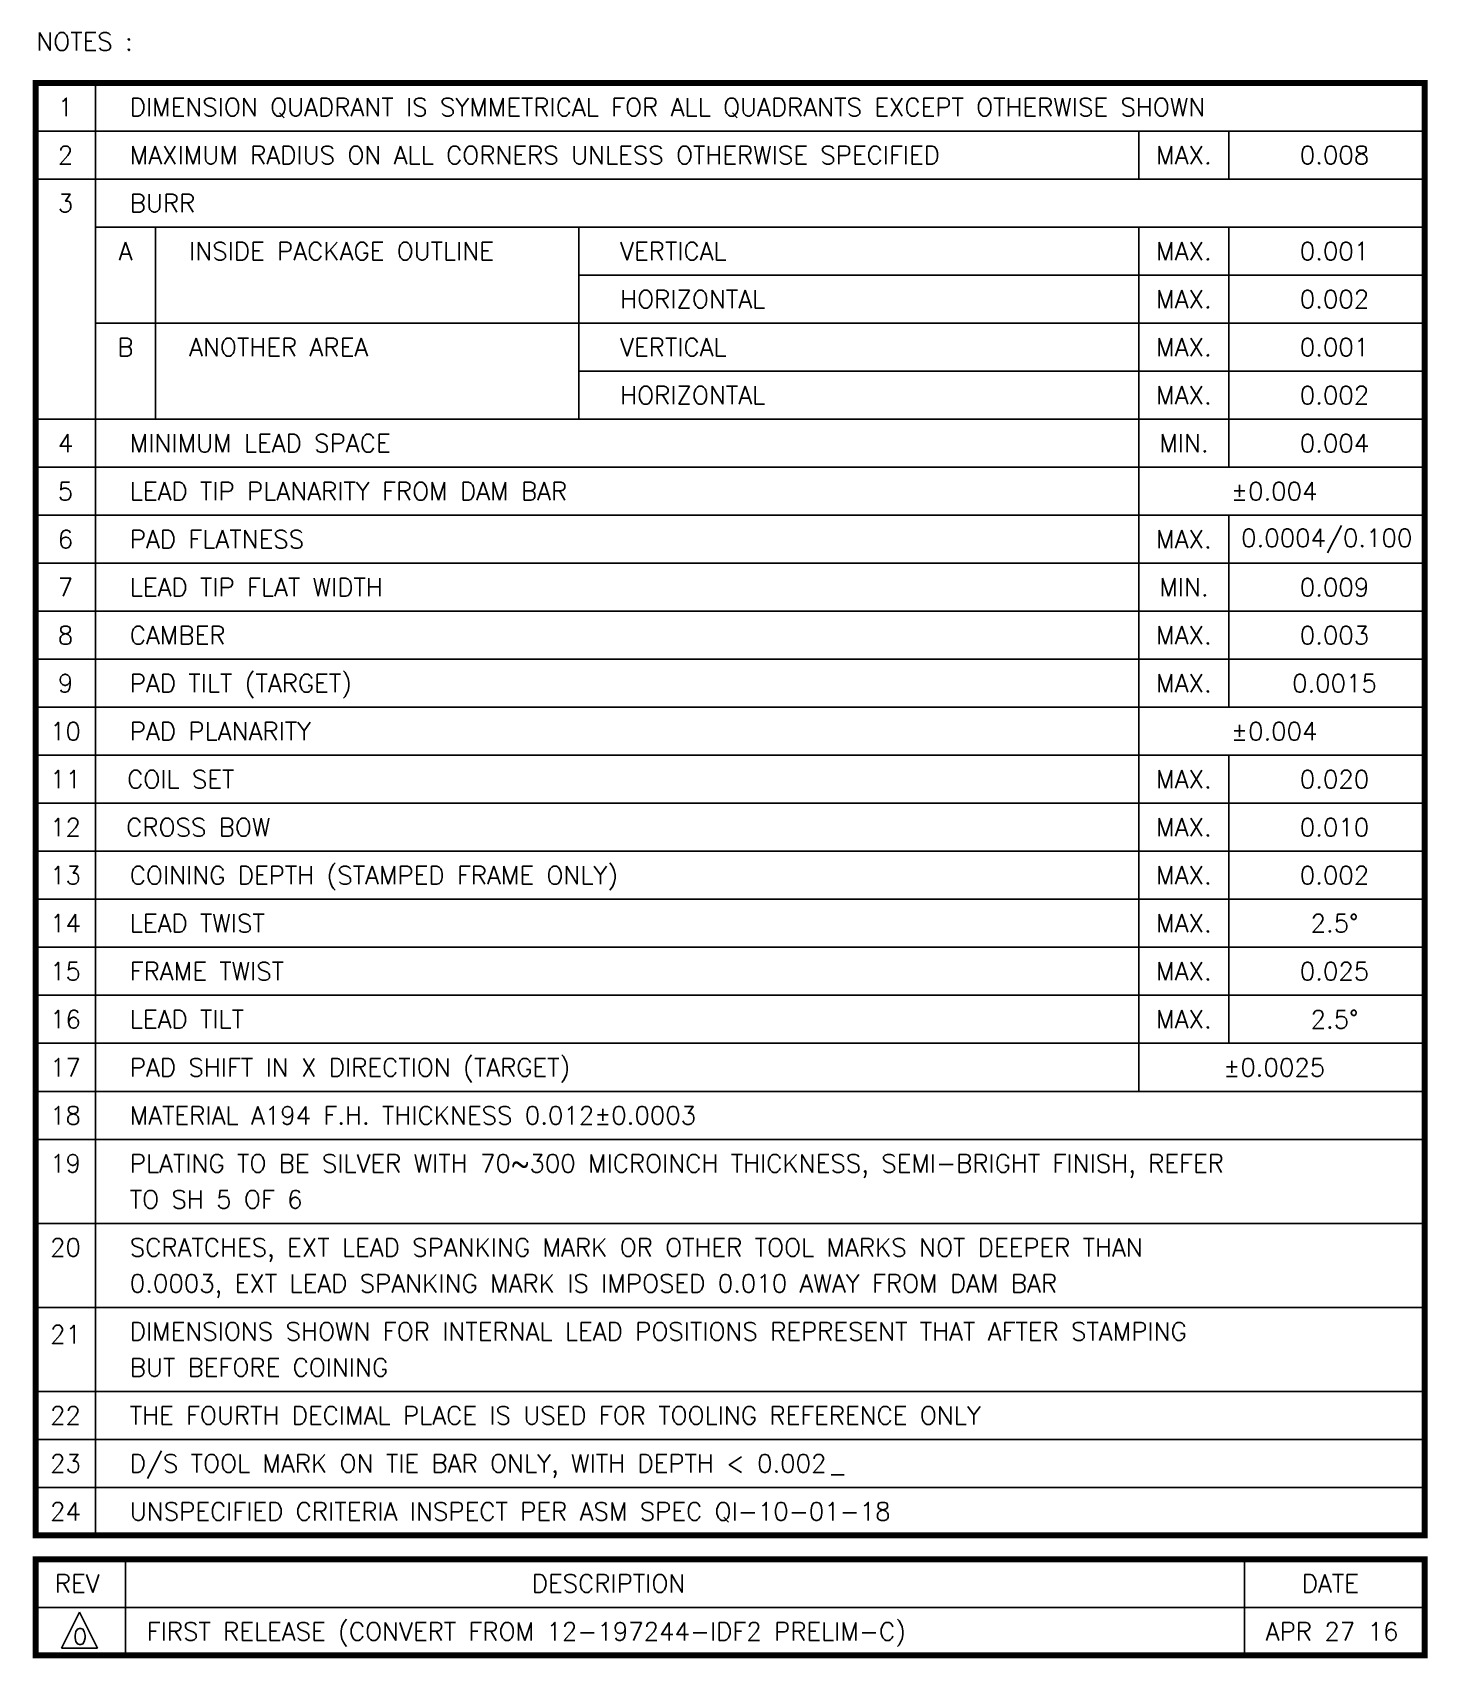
# Model space of a CAD drawing. Extents: x 1386 to 1619, y 82 to 353.
import ezdxf
from ezdxf.enums import TextEntityAlignment as Align

# ---------------------------------------------------------------- set-up
doc = ezdxf.new("R2010")
doc.units = 0
doc.header["$LTSCALE"] = 8
doc.header["$MEASUREMENT"] = 0
doc.layers.add('COIN-LINE', color=4, linetype='Continuous')
doc.layers.add('LF-LINE', color=1, linetype='Continuous')
doc.styles.add('SIMPLEX', font='SIMPLEX.shx', dxfattribs={"height": 3})

msp = doc.modelspace()

# ---------------------------------------------------------------- linework, layer by layer
msp.add_line((1519.5, 112.51), (1521.69, 112.51))
at = {"layer": 'COIN-LINE'}
for p, q in [((1394.24, 89.62), (1391.24, 83.62)), ((1394.24, 89.62), (1397.24, 83.62)), ((1391.24, 83.62), (1397.24, 83.62))]:
    msp.add_line(p, q, dxfattribs=at)
at = {"layer": 'LF-LINE'}
for p, q in [((1386.92, 344.42), (1618.38, 344.42)), ((1386.92, 124.42), (1386.92, 344.42)), ((1396.92, 344.42), (1396.92, 102.42)), ((1618.38, 124.42), (1618.38, 344.42)), ((1386.92, 336.42), (1618.38, 336.42)), ((1570.8, 336.42), (1570.8, 328.42)), ((1585.8, 336.42), (1585.8, 328.42)), ((1386.92, 328.42), (1618.38, 328.42)), ((1396.92, 320.42), (1618.38, 320.42)), ((1406.92, 320.42), (1406.92, 288.42)), ((1477.44, 320.42), (1477.44, 288.42)), ((1570.8, 320.42), (1570.8, 176.42)), ((1585.8, 320.42), (1585.8, 280.42)), ((1477.44, 312.42), (1618.38, 312.42)), ((1396.92, 304.42), (1618.38, 304.42)), ((1477.44, 296.42), (1618.38, 296.42)), ((1386.92, 288.42), (1618.38, 288.42)), ((1386.92, 280.42), (1618.38, 280.42)), ((1386.92, 272.42), (1618.38, 272.42)), ((1585.8, 272.42), (1585.8, 240.42)), ((1386.92, 264.42), (1618.38, 264.42)), ((1386.92, 256.42), (1618.38, 256.42)), ((1386.92, 248.42), (1618.38, 248.42)), ((1386.92, 240.42), (1618.38, 240.42)), ((1386.92, 232.42), (1618.38, 232.42)), ((1585.8, 232.42), (1585.8, 184.42)), ((1386.92, 224.42), (1618.38, 224.42)), ((1386.92, 216.42), (1618.38, 216.42)), ((1386.92, 208.42), (1618.38, 208.42)), ((1386.92, 200.42), (1618.38, 200.42)), ((1386.92, 192.42), (1618.38, 192.42)), ((1386.92, 184.42), (1618.38, 184.42)), ((1386.92, 176.42), (1618.38, 176.42)), ((1386.92, 168.42), (1618.38, 168.42)), ((1386.92, 154.42), (1618.38, 154.42)), ((1386.92, 140.42), (1618.38, 140.42)), ((1386.92, 126.42), (1618.38, 126.42)), ((1386.92, 118.42), (1618.38, 118.42)), ((1386.92, 110.42), (1618.38, 110.42)), ((1386.92, 102.42), (1618.38, 102.42)), ((1401.92, 98.42), (1401.92, 82.42)), ((1588.38, 98.42), (1588.38, 82.42)), ((1618.38, 90.42), (1386.92, 90.42))]:
    msp.add_line(p, q, dxfattribs=at)
at = {"layer": 'LF-LINE', "const_width": 1}
for points in [[(1618.38, 102.42), (1618.38, 344.42), (1386.92, 344.42), (1386.92, 102.42)], [(1386.92, 98.42), (1618.38, 98.42), (1618.38, 82.42), (1386.92, 82.42)]]:
    msp.add_lwpolyline(points, close=True, dxfattribs=at)

# ---------------------------------------------------------------- texts
at = {"style": 'SIMPLEX'}
for s, p in [('NOTES :', (1387.06, 349.85)), ('DIMENSION QUADRANT IS SYMMETRICAL FOR ALL QUADRANTS EXCEPT OTHERWISE SHOWN', (1402.63, 338.92)), ('MAXIMUM RADIUS ON ALL CORNERS UNLESS OTHERWISE SPECIFIED', (1402.63, 330.92)), ('BURR', (1402.63, 322.92)), ('INSIDE PACKAGE OUTLINE', (1412.52, 314.92)), ('VERTICAL', (1484.35, 314.92)), ('HORIZONTAL', (1484.35, 306.92)), ('ANOTHER AREA', (1412.52, 298.92)), ('VERTICAL', (1484.35, 298.92)), ('HORIZONTAL', (1484.35, 290.92)), ('MINIMUM LEAD SPACE ', (1402.63, 282.92)), ('LEAD TIP PLANARITY FROM DAM BAR', (1402.63, 274.92)), ('PAD FLATNESS', (1402.63, 266.92)), ('LEAD TIP FLAT WIDTH', (1402.63, 258.92)), ('CAMBER', (1402.63, 250.92)), ('PAD TILT (TARGET)', (1402.63, 242.92)), ('PAD PLANARITY', (1402.63, 234.92)), ('COIL SET', (1402.19, 226.92)), ('CROSS BOW', (1402.03, 218.92)), ('COINING DEPTH (STAMPED FRAME ONLY)', (1402.63, 210.92)), ('LEAD TWIST', (1402.63, 202.92)), ('FRAME TWIST', (1402.63, 194.92)), ('LEAD TILT', (1402.63, 186.92)), ('PAD SHIFT IN X DIRECTION (TARGET)', (1402.63, 178.92)), ('MATERIAL A194 F.H. THICKNESS 0.012%%P0.0003', (1402.63, 170.92)), ('PLATING TO BE SILVER WITH 70~300 MICROINCH THICKNESS, SEMI-BRIGHT FINISH, REFER', (1402.63, 162.92)), ('TO SH 5 OF 6', (1402.63, 156.92)), ('SCRATCHES, EXT LEAD SPANKING MARK OR OTHER TOOL MARKS NOT DEEPER THAN', (1402.63, 148.92)), ('0.0003, EXT LEAD SPANKING MARK IS IMPOSED 0.010 AWAY FROM DAM BAR', (1402.63, 142.92)), ('DIMENSIONS SHOWN FOR INTERNAL LEAD POSITIONS REPRESENT THAT AFTER STAMPING', (1402.63, 134.92)), ('BUT BEFORE COINING', (1402.63, 128.92)), ('THE FOURTH DECIMAL PLACE IS USED FOR TOOLING REFERENCE ONLY', (1402.63, 120.92)), ('D/S TOOL MARK ON TIE BAR ONLY, WITH DEPTH < 0.002', (1402.63, 112.92)), ('UNSPECIFIED CRITERIA INSPECT PER ASM SPEC QI-10-01-18', (1402.63, 104.92)), ('REV', (1390.15, 92.92)), ('DESCRIPTION', (1469.62, 92.92)), ('DATE', (1597.93, 92.92)), ('FIRST RELEASE (CONVERT FROM 12-197244-IDF2 PRELIM-C)', (1405.46, 84.92)), ('APR 27 16', (1591.92, 84.92))]:
    msp.add_text(s, height=3, dxfattribs=at).set_placement(p)
for s, p in [('1', (1391.92, 340.42)), ('2', (1391.92, 332.42)), ('MAX.', (1578.3, 332.42)), ('0.008', (1603.38, 332.42)), ('3', (1391.92, 324.42)), ('A', (1401.92, 316.42)), ('MAX.', (1578.3, 316.42)), ('0.001', (1603.38, 316.42)), ('MAX.', (1578.3, 308.42)), ('0.002', (1603.38, 308.42)), ('B', (1401.92, 300.42)), ('MAX.', (1578.3, 300.42)), ('0.001', (1603.38, 300.42)), ('MAX.', (1578.3, 292.42)), ('0.002', (1603.38, 292.42)), ('4', (1391.92, 284.42)), ('MIN.', (1578.3, 284.42)), ('0.004', (1603.38, 284.42)), ('5', (1391.92, 276.42)), ('%%P0.004', (1593.35, 276.42)), ('6', (1391.92, 268.42)), ('MAX.', (1578.3, 268.42)), ('0.0004/0.100', (1602.09, 268.42)), ('7', (1391.92, 260.42)), ('MIN.', (1578.3, 260.42)), ('0.009', (1603.38, 260.42)), ('8', (1391.92, 252.42)), ('MAX.', (1578.3, 252.42)), ('0.003', (1603.38, 252.42)), ('9', (1391.92, 244.42)), ('MAX.', (1578.3, 244.42)), ('0.0015', (1603.38, 244.42)), ('10', (1391.92, 236.42)), ('%%P0.004', (1593.35, 236.42)), ('11', (1391.92, 228.42)), ('MAX.', (1578.3, 228.42)), ('0.020', (1603.38, 228.42)), ('12', (1391.92, 220.42)), ('MAX.', (1578.3, 220.42)), ('0.010', (1603.38, 220.42)), ('13', (1391.92, 212.42)), ('MAX.', (1578.3, 212.42)), ('0.002', (1603.38, 212.42)), ('14', (1391.92, 204.42)), ('MAX.', (1578.3, 204.42)), ('2.5%%D', (1603.38, 204.42)), ('15', (1391.92, 196.42)), ('MAX.', (1578.3, 196.42)), ('0.025', (1603.38, 196.42)), ('16', (1391.92, 188.42)), ('MAX.', (1578.3, 188.42)), ('2.5%%D', (1603.38, 188.42)), ('17', (1391.92, 180.42)), ('%%P0.0025', (1593.35, 180.42)), ('18', (1391.92, 172.42)), ('19', (1391.92, 164.42)), ('20', (1391.92, 150.42)), ('21', (1391.92, 135.93)), ('22', (1391.92, 122.42)), ('23', (1391.92, 114.42)), ('24', (1391.92, 106.42))]:
    msp.add_text(s, height=3, dxfattribs=at).set_placement(p, align=Align.MIDDLE)
at = {"layer": 'COIN-LINE', "style": 'SIMPLEX'}
msp.add_text('0', height=2.7, dxfattribs=at).set_placement((1393.2, 84.22))

doc.saveas('drawing.dxf')
